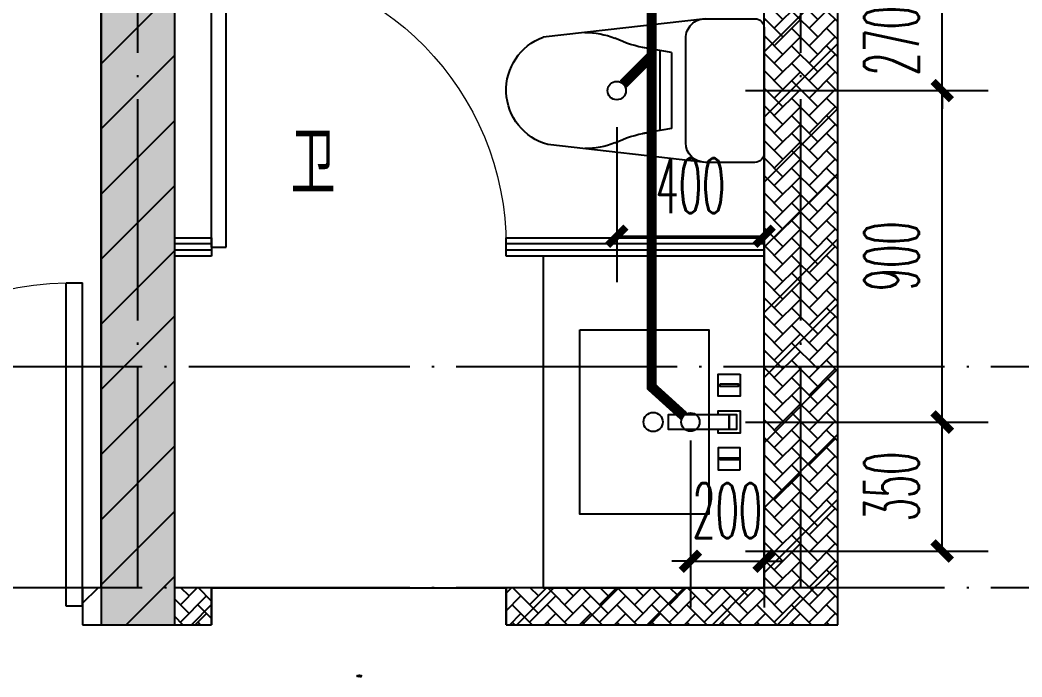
# Model space of a CAD drawing. Extents: x 27938 to 1507990, y 110129 to 923079.
# Drawn here: x 1230644 to 1233364, y 586882 to 588665 of the extents above; entities that cross this region are included whole.
import ezdxf

# ---------------------------------------------------------------- set-up
doc = ezdxf.new("R2010")
doc.units = 0
doc.header["$LTSCALE"] = 1000
doc.header["$MEASUREMENT"] = 0
doc.linetypes.add('DASH', pattern=[0.35, 0.25, -0.1])
doc.linetypes.add('DOTE', pattern=[2.42, 2, -0.2, 0.02, -0.2])
for name, color, linetype in [('----建筑底图', 8, 'Continuous'), ('COLUMN', 9, 'Continuous'), ('CURTWALL', 4, 'Continuous'), ('DIM_SYMB', 3, 'Continuous'), ('DOTE', 1, 'Continuous'), ('EQUIP_污水', 7, 'Continuous'), ('IP-bath&kitchen-JOHNSON', 4, 'Continuous'), ('LVTRY', 6, 'Continuous'), ('P-bath&kitchen-JOHNSON', 4, 'Continuous'), ('PIPE-污水', 2, 'W'), ('PUB_HATCH', 8, 'Continuous'), ('PUB_TEXT', 4, 'Continuous'), ('WALL', 9, 'Continuous'), ('WINDOW', 4, 'Continuous'), ('WINDOW_TEXT', 7, 'Continuous'), ('保温', 6, 'Continuous')]:
    doc.layers.add(name, color=color, linetype=linetype)
doc.styles.add('_TCH_DIM_T3', font='SIMPLEX.shx', dxfattribs={"width": 0.494118, "bigfont": 'GBCBIG.shx'})
doc.styles.add('_TCH_WINDOW', font='SIMPLEX.shx', dxfattribs={"width": 0.7, "height": 3.5, "bigfont": 'GBCBIG.shx'})
doc.styles.get("Standard").update_dxf_attribs({"font": 'gbenor.shx', "bigfont": 'gbcbig.shx'})
doc.linetypes.add('W', pattern='A,3,-0.2,["W",Standard,S=0.25,R=0,X=-0.1,Y=-0.115],-0.2', length=3.4)
doc.dimstyles.new('_TWT_ARCH&&50', dxfattribs={"dimtxt": 148.75, "dimasz": 50, "dimexe": 125, "dimexo": 150, "dimgap": 63.125, "dimtad": 1, "dimdec": 0, "dimzin": 0, "dimdsep": 46, "dimtxsty": '_TCH_DIM_T3', "dimblk": 'ARCHTICK', "dimcen": 0.09, "dimclrt": 7, "dimazin": 2, "dimtfac": 1, "dimtdec": 0, "dimtix": 1, "dimtmove": 2, "dimatfit": 3, "dimfxl": 100, "dimtolj": 1, "dimtzin": 0, "dimarcsym": 0})
pattern_1 = [(45, (0, 0), (0, 47.4157523), [100.584, -33.528]), (135, (23.708, 23.708), (3e-15, 47.4157523), [100.584, -33.528])]
pattern_2 = [(45, (0, 89.76), (-88.3884, 88.3884), [])]

# ---------------------------------------------------------------- blocks, each defined once
blk = doc.blocks.new('GFDGFSDFGD')
at = {"layer": 'PUB_HATCH'}
blk.add_hatch(color=0, dxfattribs=at).paths.add_polyline_path([(450766.6, 373023.7), (450216.6, 373023.7), (450216.6, 370023.7), (450416.6, 370023.7), (450416.6, 372823.7), (450766.6, 372823.7)])
at = {"layer": 'COLUMN', "color": 0}
for p, q in [((450216.6, 373023.7), (450216.6, 370023.7)), ((450416.6, 370023.7), (450416.6, 372823.7)), ((450216.6, 370023.7), (450416.6, 370023.7))]:
    blk.add_line(p, q, dxfattribs=at)
blk = doc.blocks.new('GDFGDGRD')
at = {"layer": '保温', "linetype": 'ByBlock', "ltscale": 10}
h = blk.add_hatch(dxfattribs=at)
h.set_pattern_fill('AR-HBONE', color=251, scale=55)
h.set_pattern_definition(pattern_1)
h.paths.add_polyline_path([(439016.6, 370023.7), (439016.6, 372023.7), (439216.6, 372023.7), (439216.6, 370023.7)])
h = blk.add_hatch(dxfattribs=at)
h.set_pattern_fill('AR-HBONE', color=251, scale=55)
h.set_pattern_definition(pattern_1)
h.paths.add_polyline_path([(439216.6, 370023.7), (439216.6, 370123.7), (439916.6, 370123.7), (439916.6, 370023.7)])
h = blk.add_hatch(dxfattribs=at)
h.set_pattern_fill('AR-HBONE', color=251, scale=55)
h.set_pattern_definition(pattern_1)
h.paths.add_polyline_path([(440716.6, 370023.7), (440716.6, 370123.7), (440816.6, 370123.7), (440816.6, 370023.7)])
blk = doc.blocks.new('rrrrrrrrrrrra')
at = {"color": 0}
for p, q in [((252.6, 483.7), (-87.4, 483.7)), ((-112.4, 458.7), (-112.4, 324.3)), ((277.6, 324.3), (277.6, 458.7)), ((-112.4, 324.3), (-63.7, -103.4)), ((277.6, 324.3), (227.5, -115.6)), ((-59.1, 271.1), (224.3, 271.1)), ((-20.6, 232.4), (-34.2, 153.6)), ((185.8, 232.4), (-20.6, 232.4)), ((185.8, 232.4), (199.4, 153.6)), ((191.3, 200.5), (-26.1, 200.5))]:
    blk.add_line(p, q, dxfattribs=at)
for centre, radius, start, end in [((-87.4, 458.7), 25, 90, 180), ((252.6, 458.7), 25, 0, 90), ((-59.1, 324.3), 53.3, 180, 270), ((224.3, 324.3), 53.3, 270, 0), ((-322.6, 209.8), 293.8, 333.5369, 351.4828), ((487.8, 209.8), 293.8, 188.5172, 206.4631), ((149, -3.2), 224.1, 158.5202, 180), ((16.2, -3.2), 224.1, 0, 21.4798), ((83.8, -63.6), 152.8, 195.0773, 340.1181)]:
    blk.add_arc(centre, radius, start, end, dxfattribs=at)
blk = doc.blocks.new('A$C1E0F638F')
at = {"color": 0}
for points in [[(499.7, 435.1), (499.7, 85.1), (0, 85.1), (0, 435.1)], [(269.9, 30), (229.9, 30), (229.9, 195), (269.9, 195)], [(119.9, 0), (179.9, 0), (179.9, 60), (119.9, 60)], [(146.9, 55), (152.9, 55), (152.9, 5), (146.9, 5)], [(379.9, 0), (319.9, 0), (319.9, 60), (379.9, 60)], [(352.9, 55), (346.9, 55), (346.9, 5), (352.9, 5)], [(229.9, 30), (269.9, 30), (269.9, 10), (229.9, 10)]]:
    blk.add_lwpolyline(points, close=True, dxfattribs=at)
blk.add_lwpolyline([(269.9, 60), (279.9, 60), (279.9, 0), (219.9, 0), (219.9, 60), (229.9, 60)], dxfattribs=at)
blk.add_circle((249.9, 236.3), 26, dxfattribs=at)
blk = doc.blocks.new('$lvtry$00000171')
at = {"color": 0}
for p, q in [((-74.2, 10.6), (-10.6, 74.2)), ((-69.8, -27.4), (27.4, 69.8)), ((-53, -53), (53, 53)), ((-27.4, -69.8), (69.8, 27.4)), ((10.6, -74.2), (74.2, -10.6))]:
    blk.add_line(p, q, dxfattribs=at)
blk.add_circle((0, 0), 75, dxfattribs=at)
blk.add_point((0, 0), dxfattribs=at)
blk = doc.blocks.new('135')
blk.add_hatch(color=0).paths.add_polyline_path([(4.8, 1.8), (3.6, -1), (-4.7, 2.5), (-3.5, 5.3)])
at = {"color": 0}
for p, q in [((-5, 10.9), (-5, 30.5)), ((0, 0), (0, 39.1)), ((5, 10.9), (5, 32.3)), ((-6.3, 2.6), (5.4, -2.3)), ((-5.7, 2.9), (-5.2, 2.7)), ((-5.6, 18.9), (-3.4, 19.4)), ((-3.4, 19.4), (-5.5, 19.4)), ((5.2, 10.9), (-5.3, 10.9)), ((5.2, 9.7), (-5.2, 9.7)), ((-5.2, 2.7), (-3.8, 5.9)), ((-3.8, 5.9), (5.4, 2.1)), ((5.6, 18.9), (3.4, 19.3)), ((3.4, 19.3), (5.6, 19.3)), ((4.1, -1.2), (5.4, 2.1)), ((4.1, -1.2), (5.7, -1.8))]:
    blk.add_line(p, q, dxfattribs=at)
for centre, radius, start, end in [((6.2, 15.8), 13.5, 151.0147, 204.8403), ((13.5, 4.2), 20.5, 163.0924, 182.0012), ((-6, 3.6), 1, 184.2275, 248.4661), ((8.6, 15.5), 14.6, 166.278, 198.0953), ((13.5, 4.2), 19.5, 163.7443, 182.5269), ((-5.5, 3.3), 0.5, 181.9385, 247.2597), ((-5.2, 22.1), 0.5, 335.7643, 151.0147), ((3.8, 18.1), 9.42, 155.7643, 171.9773), ((5.2, 22.3), 0.5, 29.8425, 204.574), ((-5.9, 17.2), 11.7, 10.475, 24.574), ((29.1, 6.7), 24, 172.9439, 199.2318), ((-6.3, 15.4), 12.4, 338.6449, 16.0476), ((-6, 15.8), 13.4, 334.9111, 29.8425), ((26.4, 6.3), 20.6, 169.1454, 199.9526), ((5.9, -1.2), 1.17, 247.4597, 19.9526), ((5.9, -1.4), 0.5, 247.4597, 19.2318)]:
    blk.add_arc(centre, radius, start, end, dxfattribs=at)
blk.add_open_spline([(-5, 30.5), (-4.1, 31.3), (-2.3, 33), (0.9, 29.2), (3.5, 31.1), (5, 32.3)], degree=3, knots=[0, 0, 0, 0, 3.066329, 6.218313, 11.124135, 11.124135, 11.124135, 11.124135], dxfattribs=at)
blk = doc.blocks.new('SDFAWERAWER')
at = {"layer": 'LVTRY', "color": 0}
for p, q in [((593987.8, -1242190.5), (593978.2, -1242214)), ((594017.1, -1242202.5), (593987.8, -1242190.5)), ((593941.2, -1242210.1), (593783.7, -1242594.8)), ((593941.2, -1242210.1), (593964.6, -1242219.7)), ((594007.5, -1242226), (593978.2, -1242214)), ((594015.8, -1242220.4), (594027.2, -1242192.7)), ((594025.7, -1242203.9), (594018.5, -1242221.5)), ((594025.4, -1242210.8), (594021.5, -1242220.3)), ((594022.6, -1242211.4), (594029.8, -1242193.8)), ((594025.4, -1242210.8), (594031.1, -1242196.8)), ((594027.2, -1242192.7), (594033, -1242195.1)), ((594029.8, -1242193.8), (594031.1, -1242196.8)), ((594032.2, -1242197.2), (594033, -1242195.1)), ((594033, -1242195.1), (594034, -1242197.4)), ((594033.8, -1242197.9), (594034, -1242197.4)), ((594047.3, -1242200.9), (594035.9, -1242228.7)), ((594037.3, -1242210.8), (594088, -1242231.6)), ((594038.6, -1242229.7), (594045.2, -1242213.6)), ((594041.6, -1242228.5), (594051.2, -1242205)), ((594049.9, -1242202), (594043.3, -1242218.2)), ((594047.3, -1242200.9), (594049.9, -1242202)), ((594049.9, -1242202), (594051.2, -1242205)), ((593964.6, -1242219.7), (593807.2, -1242604.4)), ((594015.8, -1242220.4), (594021.7, -1242222.8)), ((594018.5, -1242221.5), (594021.5, -1242220.3)), ((594022.6, -1242220.7), (594021.7, -1242222.8)), ((594021.7, -1242222.8), (594023.9, -1242221.9)), ((594024.2, -1242221.4), (594023.9, -1242221.9)), ((594027.7, -1242234.3), (594078.4, -1242255)), ((594035.9, -1242228.7), (594038.6, -1242229.7)), ((594038.6, -1242229.7), (594041.6, -1242228.5)), ((594057.1, -1242246.3), (594066.7, -1242222.8)), ((593783.7, -1242594.8), (593807.2, -1242604.4)), ((593803.2, -1242641.3), (593812.8, -1242617.9)), ((593812.8, -1242617.9), (593842.2, -1242629.9)), ((593803.2, -1242641.3), (593832.6, -1242653.3)), ((593842.2, -1242629.9), (593832.6, -1242653.3)), ((593833.8, -1242656.3), (593832.6, -1242653.3)), ((593845.2, -1242628.6), (593833.8, -1242656.3)), ((593847.8, -1242629.7), (593836.5, -1242657.4)), ((593845.2, -1242628.6), (593842.2, -1242629.9)), ((593847.8, -1242629.7), (593845.2, -1242628.6)), ((593847.1, -1242661.8), (593858.5, -1242634.1)), ((593849.8, -1242662.9), (593861.2, -1242635.2)), ((593852.1, -1242661.9), (593862.1, -1242637.4)), ((593858.5, -1242634.1), (593861.2, -1242635.2)), ((593861.2, -1242635.2), (593862.1, -1242637.4)), ((593836.5, -1242657.4), (593833.8, -1242656.3)), ((593847.1, -1242661.8), (593849.8, -1242662.9))]:
    blk.add_line(p, q, dxfattribs=at)
blk.add_lwpolyline([(593823.5, -1242717), (594045.8, -1242173.9), (594036.5, -1242170.2), (593814.2, -1242713.2)], close=True, dxfattribs=at)
blk.add_arc((594075.3, -1242240), 15.3, 281.7932, 33.7019, dxfattribs=at)
for centre, major_axis, start_param, end_param in [((593974.2, -1242223.6), (3.93, 9.6), 0, 1.570796), ((593816.8, -1242608.3), (13.5, 33.1), 1.570796, 3.141593), ((593816.8, -1242608.3), (3.93, 9.6), 1.570796, 3.141593)]:
    blk.add_ellipse(centre, major_axis=major_axis, ratio=1, start_param=start_param, end_param=end_param, dxfattribs=at)
at = {"layer": 'P-bath&kitchen-JOHNSON', "color": 0, "linetype": 'DASH'}
blk.add_arc((593809.8, -1242714), 586.2, 67.5369, 157.1325, dxfattribs=at)
at = {"layer": 'LVTRY', "color": 8, "xscale": -1, "rotation": 157.7329157530927}
blk.add_blockref('135', (594045.3, -1242161.9), dxfattribs=at)
blk = doc.blocks.new('A$C5DCB2F21')
at = {"layer": 'IP-bath&kitchen-JOHNSON', "color": 0}
for p, q in [((-68.3, -213.2), (-157.7, -275)), ((68.2, -213.2), (157.6, -275)), ((-0.1, -261.4), (-0.1, -424.7))]:
    blk.add_line(p, q, dxfattribs=at)
for centre, major_axis, ratio, start_param, end_param in [((0, -178.8), (-51, 0), 0.990052, -1.36297, 4.504563), ((0, -177.8), (-26.8, 0), 0.994812, -1.167677, 4.309269)]:
    blk.add_ellipse(centre, major_axis=major_axis, ratio=ratio, start_param=start_param, end_param=end_param, dxfattribs=at)
at = {"layer": 'LVTRY', "color": 0}
for p, q in [((73.6, 0), (-73.6, 0)), ((-10.5, -173.5), (-10.5, -49.3)), ((10.6, -173.5), (10.6, -49.3))]:
    blk.add_line(p, q, dxfattribs=at)
blk.add_lwpolyline([(73.6, 0), (73.6, -15.8), (-73.6, -15.8), (-73.6, 0)], dxfattribs=at)
for points in [[(-26.3, -30.7, -0.364142), (-37.8, -15.8, -0.020495)], [(26.3, -30.7, 0.364142), (37.8, -15.8, 0.020495)], [(-10.5, -49.4, 0.214893), (-26.3, -30.7, 7.649644)], [(10.6, -49.3, -0.21439), (26.3, -30.7, -7.649644)]]:
    blk.add_lwpolyline(points, format="xyb", dxfattribs=at)
blk.add_arc((0, -173.5), 10.5, 180, 0, dxfattribs=at)
for centre, major_axis, ratio, start_param, end_param in [((0, -181.3), (53.6, 0), 0.987577, 1.76809, 7.656688), ((-12.4, -164.7), (0, 1.43), 0.85, -1.570796, 4.712389), ((-12.4, -189.2), (0, 1.43), 0.85, 4.712389, 10.995574), ((12.5, -164.7), (0, 1.43), 0.85, 4.712389, 10.995574), ((12.5, -189.2), (0, 1.43), 0.85, 4.712389, 10.995574)]:
    blk.add_ellipse(centre, major_axis=major_axis, ratio=ratio, start_param=start_param, end_param=end_param, dxfattribs=at)
blk = doc.blocks.new('$TCHSYS$DOOR2D')
for p, q in [((0.45, 0.975), (0.5, 0.975)), ((0.45, 0), (0.45, 0.975)), ((0.5, 0), (0.5, 0.975)), ((0.5, 0), (0.45, 0))]:
    blk.add_line(p, q)
at = {"lineweight": 13}
blk.add_arc((0.475, 0), 0.975, 91.4693, 180, dxfattribs=at)
blk = doc.blocks.new('DSGDFGF')
at = {"layer": 'CURTWALL', "color": 0}
for p, q in [((676992.3, 342105.3), (676292.3, 342105.3)), ((676292.3, 342105.3), (676292.3, 342055.3)), ((676292.3, 342088.7), (676992.3, 342088.7)), ((676992.3, 342055.3), (676992.3, 342105.3)), ((677892.3, 342105.3), (677792.3, 342105.3)), ((677792.3, 342105.3), (677792.3, 342055.3)), ((677792.3, 342088.7), (677892.3, 342088.7)), ((677892.3, 342055.3), (677892.3, 342105.3)), ((676292.3, 342072), (676992.3, 342072)), ((677792.3, 342072), (677892.3, 342072)), ((676292.3, 342055.3), (676992.3, 342055.3)), ((677792.3, 342055.3), (677892.3, 342055.3))]:
    blk.add_line(p, q, dxfattribs=at)
at = {"layer": 'IP-bath&kitchen-JOHNSON', "color": 0}
for p, q in [((676542.3, 342985), (677892.3, 342985)), ((676542.3, 342950), (677192.3, 342950)), ((676542.3, 342940), (677192.3, 342940)), ((677192.3, 342940), (677192.3, 342950)), ((677892.3, 342940), (677792.3, 342940)), ((677792.3, 342930), (677792.3, 342940)), ((677892.3, 342930), (677792.3, 342930)), ((676542.3, 342905), (677892.3, 342905))]:
    blk.add_line(p, q, dxfattribs=at)
for points in [[(676542.3, 343855.3), (676542.3, 342905), (676292.3, 342905)], [(676492.3, 343855.3), (676492.3, 343005), (676292.3, 343005)]]:
    blk.add_lwpolyline(points, dxfattribs=at)
at = {"layer": 'LVTRY', "color": 0}
blk.add_lwpolyline([(676892.3, 341155.3), (676292.3, 341155.3), (676292.3, 342055.3), (676892.3, 342055.3)], close=True, dxfattribs=at)
at = {"layer": 'CURTWALL', "color": 0, "xscale": 800, "yscale": 800, "zscale": 50, "rotation": 5.54452612062199e-09}
blk.add_blockref('$TCHSYS$DOOR2D', (677392.3, 342080.3), dxfattribs=at)
at = {"layer": 'IP-bath&kitchen-JOHNSON', "color": 8}
for name, p, rotation in [('A$C5DCB2F21', (676542.3, 343480.3), 90.00848852444699), ('SDFAWERAWER', (-342526.2, 1268090.5), 22.25976934310714)]:
    blk.add_blockref(name, p, dxfattribs=dict(at, rotation=rotation))
at = {"layer": 'LVTRY', "color": 8, "xscale": -0.6666666667107826, "yscale": 0.6666666667107826}
for p in [(676672.3, 343725.3), (676422.3, 342775.3)]:
    blk.add_blockref('$lvtry$00000171', p, dxfattribs=at)
at = {"layer": 'LVTRY', "color": 8, "extrusion": (0, 0, -1), "xscale": -1, "zscale": -1, "rotation": 270}
blk.add_blockref('rrrrrrrrrrrra', (-676776.1, 342422.6), dxfattribs=at)
at = {"layer": 'LVTRY', "color": 8, "xscale": -1, "rotation": 270}
blk.add_blockref('A$C1E0F638F', (676357.2, 341355.6), dxfattribs=at)
blk = doc.blocks.new('$DorLib2D$00000001')
at = {"color": 0}
for p, q in [((0.45, 0.975), (0.5, 0.975)), ((0.45, 0), (0.45, 0.975)), ((0.5, 0), (0.5, 0.975)), ((0.5, 0), (0.45, 0))]:
    blk.add_line(p, q, dxfattribs=at)
at = {"color": 0, "lineweight": 13}
blk.add_arc((0.475, 0), 0.975, 91.4693, 180, dxfattribs=at)
blk = doc.blocks.new('A$C149A4CC3')
at = {"layer": 'PUB_HATCH'}
h = blk.add_hatch(dxfattribs=at)
h.set_pattern_fill('普通砖', color=256, scale=50, style=0)
h.set_pattern_definition(pattern_2)
h.paths.add_polyline_path([(4700, -19443.4), (4800, -19410.1), (4800, -16710.1), (4700, -16643.4), (4600, -16710.1), (4600, -19410.1)])
h = blk.add_hatch(dxfattribs=at)
h.set_pattern_fill('普通砖', color=256, scale=50, style=0)
h.set_pattern_definition(pattern_2)
h.paths.add_polyline_path([(6400, -19410.1), (6600, -19510.1), (6600, -16710.1), (6500, -16643.4), (6400, -16710.1)])
h = blk.add_hatch(dxfattribs=at)
h.set_pattern_fill('普通砖', color=256, scale=50, style=0)
h.set_pattern_definition(pattern_2)
h.paths.add_polyline_path([(4600, -19410.1), (4550, -19410.1), (4550, -19510.1), (4700, -19510.1), (4700, -19443.4)])
h = blk.add_hatch(dxfattribs=at)
h.set_pattern_fill('普通砖', color=256, scale=50, style=0)
h.set_pattern_definition(pattern_2)
h.paths.add_polyline_path([(4700, -19510.1), (4900, -19510.1), (4900, -19410.1), (4800, -19410.1), (4700, -19443.4)])
h = blk.add_hatch(dxfattribs=at)
h.set_pattern_fill('普通砖', color=256, scale=50, style=0)
h.set_pattern_definition(pattern_2)
h.paths.add_polyline_path([(6400, -19410.1), (5700, -19410.1), (5700, -19510.1), (6600, -19510.1)])
at = {"layer": 'DOTE', "color": 169, "linetype": 'DOTE', "ltscale": 0.3}
for p, q in [((4700, -19410.1), (4700, -11458)), ((6500, -19410.1), (6500, -11458)), ((25039.9, -18810.1), (-25818.8, -18810.1)), ((25039.9, -19410.1), (-25818.8, -19410.1))]:
    blk.add_line(p, q, dxfattribs=at)
at = {"layer": 'WALL', "color": 8}
for p, q in [((4600, -19410.1), (4600, -16710.1)), ((4800, -19410.1), (4800, -16710.1)), ((6400, -19410.1), (6400, -16710.1)), ((6600, -19510.1), (6600, -16710.1)), ((4600, -19410.1), (4550, -19410.1)), ((4550, -19410.1), (4550, -19510.1)), ((4900, -19410.1), (4800, -19410.1)), ((4900, -19510.1), (4900, -19410.1)), ((6400, -19410.1), (5700, -19410.1)), ((5700, -19410.1), (5700, -19510.1)), ((4550, -19510.1), (4700, -19510.1)), ((4700, -19510.1), (4900, -19510.1)), ((5700, -19510.1), (6600, -19510.1))]:
    blk.add_line(p, q, dxfattribs=at)
at = {"layer": 'WINDOW', "color": 8, "linetype": 'DASH'}
for p, q in [((4900, -19410.1), (4900, -19510.1)), ((5700, -19510.1), (5700, -19410.1))]:
    blk.add_line(p, q, dxfattribs=at)
at = {"layer": 'WINDOW', "color": 8}
blk.add_line((4900, -19410.1, 800), (5700, -19410.1, 800), dxfattribs=at)
at = {"color": 8}
blk.add_blockref('GFDGFSDFGD', (-445616.6, -389533.8), dxfattribs=at)
at = {"color": 8, "xscale": -1}
for name, p in [('GDFGDGRD', (445616.6, -389533.8)), ('DSGDFGF', (682692.3, -360565.4))]:
    blk.add_blockref(name, p, dxfattribs=at)
at = {"layer": 'WINDOW', "color": 8}
ref = blk.add_blockref('$DorLib2D$00000001', (4100, -19460.1), dxfattribs=dict(at, xscale=900, yscale=900, zscale=900, rotation=3.223884863770534e-09))
ref.add_attrib('A', 'M0922', (4095.1, -19651.9), dxfattribs={"layer": 'WINDOW_TEXT', "color": 8, "ltscale": 0.5, "height": 4.25, "rotation": 0, "style": '_TCH_WINDOW', "width": 0.494118})
at = {"layer": 'PUB_TEXT', "color": 8}
blk.add_text('卫', height=168.8, dxfattribs=at).set_placement((5114.9, -18341.3))
at = {"layer": 'WINDOW_TEXT', "color": 8, "style": '_TCH_WINDOW', "width": 0.494118}
blk.add_text('DK0822', height=4.25, rotation=0, dxfattribs=at).set_placement((5294.2, -19651.4))
blk = doc.blocks.new('_ArchTick')
at = {"color": 0, "linetype": 'ByBlock', "const_width": 0.4}
blk.add_lwpolyline([(-0.5, -0.5), (0.5, 0.5)], dxfattribs=at)
blk = doc.blocks.new('*D457')
at = {"layer": 'Defpoints', "color": 0}
for p in [(1232463.5, 587674), (1232663.5, 587674), (1232663.5, 587196.1)]:
    blk.add_point(p, dxfattribs=at)
at = {"layer": 'DIM_SYMB', "color": 0, "lineweight": -2}
for p, q in [((1232463.5, 587524), (1232463.5, 587071.1)), ((1232663.5, 587524), (1232663.5, 587071.1)), ((1232463.5, 587196.1), (1232413.5, 587196.1)), ((1232463.5, 587196.1), (1232663.5, 587196.1)), ((1232663.5, 587196.1), (1232713.5, 587196.1))]:
    blk.add_line(p, q, dxfattribs=at)
at = {"layer": 'DIM_SYMB', "color": 0, "lineweight": -2, "xscale": 50, "yscale": 50, "zscale": 50}
blk.add_blockref('_ArchTick', (1232463.5, 587196.1), dxfattribs=at)
at = {"layer": 'DIM_SYMB', "color": 0, "lineweight": -2, "xscale": 50, "yscale": 50, "zscale": 50, "rotation": 180}
blk.add_blockref('_ArchTick', (1232663.5, 587196.1), dxfattribs=at)
at = {"layer": 'DIM_SYMB', "color": 7, "insert": (1232563.5, 587333.6), "char_height": 148.75, "attachment_point": 5, "style": '_TCH_DIM_T3'}
blk.add_mtext('\\A1;200', dxfattribs=at)
blk = doc.blocks.new('*D462')
at = {"layer": 'Defpoints', "color": 0}
for p in [(1232463.5, 588744), (1233147.1, 588744), (1232463.5, 588473.8)]:
    blk.add_point(p, dxfattribs=at)
at = {"layer": 'DIM_SYMB', "color": 0, "lineweight": -2}
for p, q in [((1233147.1, 588744), (1233147.1, 588794)), ((1232613.5, 588744), (1233272.1, 588744)), ((1233147.1, 588473.8), (1233147.1, 588744)), ((1232613.5, 588473.8), (1233272.1, 588473.8)), ((1233147.1, 588473.8), (1233147.1, 588423.8))]:
    blk.add_line(p, q, dxfattribs=at)
at = {"layer": 'DIM_SYMB', "color": 0, "lineweight": -2, "xscale": 50, "yscale": 50, "zscale": 50}
for p, rotation in [((1233147.1, 588744), 270), ((1233147.1, 588473.8), 90)]:
    blk.add_blockref('_ArchTick', p, dxfattribs=dict(at, rotation=rotation))
at = {"layer": 'DIM_SYMB', "color": 7, "insert": (1233009.6, 588608.9), "char_height": 148.75, "attachment_point": 5, "rotation": 90, "style": '_TCH_DIM_T3'}
blk.add_mtext('\\A1;270', dxfattribs=at)
blk = doc.blocks.new('*D463')
at = {"layer": 'Defpoints', "color": 0}
for p in [(1232463.5, 588473.8), (1233147.1, 588473.8), (1232463.5, 587574)]:
    blk.add_point(p, dxfattribs=at)
at = {"layer": 'DIM_SYMB', "color": 0, "lineweight": -2}
for p, q in [((1232613.5, 588473.8), (1233272.1, 588473.8)), ((1233147.1, 587574), (1233147.1, 588473.8)), ((1232613.5, 587574), (1233272.1, 587574))]:
    blk.add_line(p, q, dxfattribs=at)
at = {"layer": 'DIM_SYMB', "color": 0, "lineweight": -2, "xscale": 50, "yscale": 50, "zscale": 50}
for p, rotation in [((1233147.1, 588473.8), 90), ((1233147.1, 587574), 270)]:
    blk.add_blockref('_ArchTick', p, dxfattribs=dict(at, rotation=rotation))
at = {"layer": 'DIM_SYMB', "color": 7, "insert": (1233009.6, 588023.9), "char_height": 148.75, "attachment_point": 5, "rotation": 90, "style": '_TCH_DIM_T3'}
blk.add_mtext('\\A1;900', dxfattribs=at)
blk = doc.blocks.new('*D464')
at = {"layer": 'Defpoints', "color": 0}
for p in [(1232463.5, 587574), (1233147.1, 587574), (1232463.5, 587224)]:
    blk.add_point(p, dxfattribs=at)
at = {"layer": 'DIM_SYMB', "color": 0, "lineweight": -2}
for p, q in [((1232613.5, 587574), (1233272.1, 587574)), ((1233147.1, 587224), (1233147.1, 587574)), ((1232613.5, 587224), (1233272.1, 587224))]:
    blk.add_line(p, q, dxfattribs=at)
at = {"layer": 'DIM_SYMB', "color": 0, "lineweight": -2, "xscale": 50, "yscale": 50, "zscale": 50}
for p, rotation in [((1233147.1, 587574), 90), ((1233147.1, 587224), 270)]:
    blk.add_blockref('_ArchTick', p, dxfattribs=dict(at, rotation=rotation))
at = {"layer": 'DIM_SYMB', "color": 7, "insert": (1233009.6, 587399), "char_height": 148.75, "attachment_point": 5, "rotation": 90, "style": '_TCH_DIM_T3'}
blk.add_mtext('\\A1;350', dxfattribs=at)
blk = doc.blocks.new('*D465')
at = {"layer": 'Defpoints', "color": 0}
for p in [(1232263.6, 588524), (1232663.6, 588524), (1232663.6, 588078.3)]:
    blk.add_point(p, dxfattribs=at)
at = {"layer": 'DIM_SYMB', "color": 0, "lineweight": -2}
for p, q in [((1232263.6, 588374), (1232263.6, 587953.3)), ((1232663.6, 588374), (1232663.6, 587953.3)), ((1232263.6, 588078.3), (1232663.6, 588078.3))]:
    blk.add_line(p, q, dxfattribs=at)
at = {"layer": 'DIM_SYMB', "color": 0, "lineweight": -2, "xscale": 50, "yscale": 50, "zscale": 50, "rotation": 180}
blk.add_blockref('_ArchTick', (1232263.6, 588078.3), dxfattribs=at)
at = {"layer": 'DIM_SYMB', "color": 0, "lineweight": -2, "xscale": 50, "yscale": 50, "zscale": 50}
blk.add_blockref('_ArchTick', (1232663.6, 588078.3), dxfattribs=at)
at = {"layer": 'DIM_SYMB', "color": 7, "insert": (1232463.6, 588215.8), "char_height": 148.75, "attachment_point": 5, "style": '_TCH_DIM_T3'}
blk.add_mtext('\\A1;400', dxfattribs=at)
blk = doc.blocks.new('$TwtSys$00000147')
blk.add_circle((0, 0, 0), 25)

msp = doc.modelspace()

# ---------------------------------------------------------------- block references
at = {"layer": '----建筑底图'}
msp.add_blockref('A$C149A4CC3', (1226263.6, 606534.1), dxfattribs=at)

# ---------------------------------------------------------------- next in the draw order: hatches: boundary and pattern name
at = {"layer": 'PIPE-污水'}
for points in [[(1232358.6, 587669), (1232349.4, 587658.8), (1232344.9, 587662.9)], [(1232358.6, 587669), (1232344.9, 587669), (1232344.9, 587662.9)]]:
    msp.add_hatch(color=256, dxfattribs=at).paths.add_polyline_path(points)

# ---------------------------------------------------------------- next in the draw order: linework, layer by layer
at = {"layer": 'PIPE-污水', "ltscale": 0.25, "const_width": 27.5}
for points in [[(1232358.6, 588819), (1232358.6, 588568.8)], [(1232281.3, 588491.5), (1232358.6, 588568.8)], [(1232358.6, 588568.8), (1232358.6, 587669)], [(1232358.6, 587669), (1232445.1, 587590.7)]]:
    msp.add_lwpolyline(points, dxfattribs=at)

# ---------------------------------------------------------------- next in the draw order: block references
at = {"layer": 'EQUIP_污水'}
for p in [(1232263.6, 588473.8), (1232263.6, 588473.8), (1232463.6, 587574), (1232463.6, 587574)]:
    msp.add_blockref('$TwtSys$00000147', p, dxfattribs=at)
at = {"layer": 'EQUIP_污水', "rotation": 359.9999999999845}
for p in [(1232263.6, 588473.8), (1232463.6, 587574)]:
    msp.add_blockref('$TwtSys$00000147', p, dxfattribs=at)

# ---------------------------------------------------------------- next in the draw order: dimensions: what is measured, and where the dimension line sits
at = {"layer": 'DIM_SYMB'}
for p1, p2, distance, picture, middle in [((1232463.5, 588473.8), (1232463.5, 588744), -683.6, '*D462', (1233009.6, 588608.9)), ((1232263.6, 588524), (1232663.6, 588524), -445.7, '*D465', (1232463.6, 588215.8)), ((1232463.5, 587574), (1232463.5, 588473.8), -683.6, '*D463', (1233009.6, 588023.9)), ((1232463.5, 587674), (1232663.5, 587674), -477.8, '*D457', (1232563.5, 587333.6)), ((1232463.5, 587224), (1232463.5, 587574), -683.6, '*D464', (1233009.6, 587399))]:
    dim = msp.add_aligned_dim(p1=p1, p2=p2, distance=distance, dimstyle='_TWT_ARCH&&50', dxfattribs=at)
    dim.commit()
    dim.dimension.update_dxf_attribs({"geometry": picture, "text_midpoint": middle})

doc.saveas('drawing.dxf')
